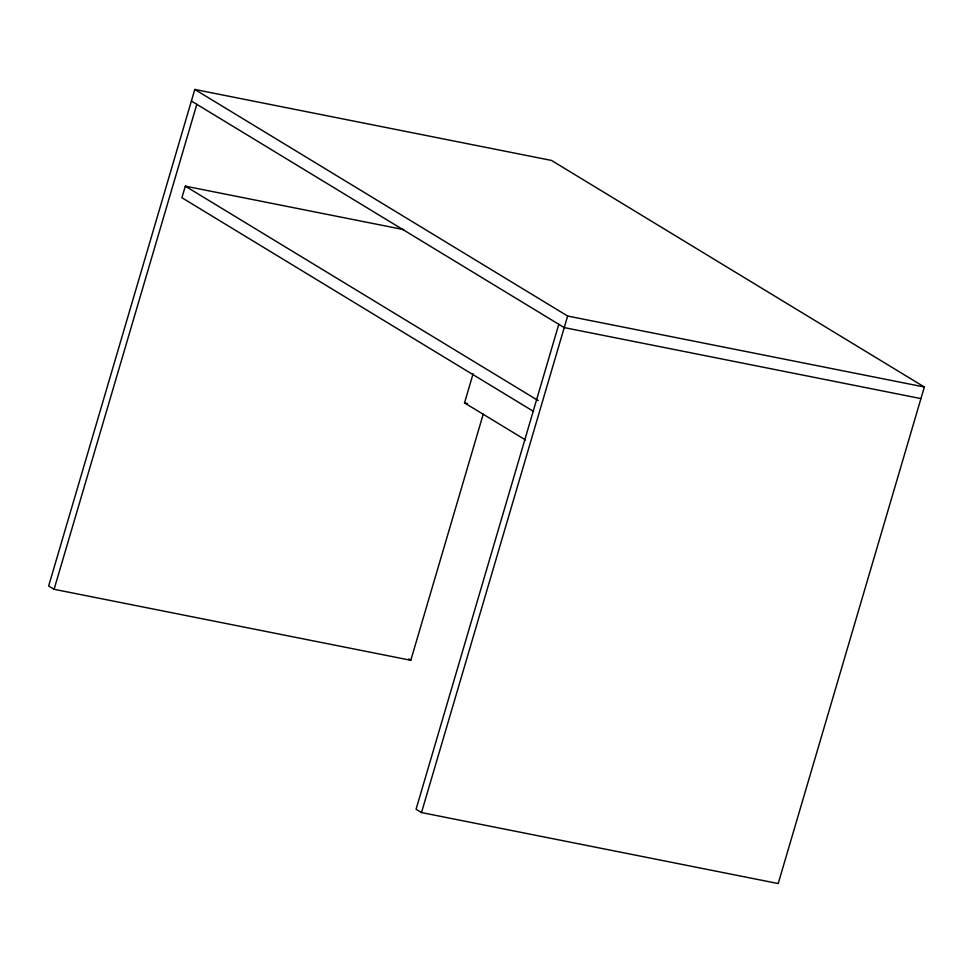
<?xml version="1.0" encoding="UTF-8"?>
<svg xmlns="http://www.w3.org/2000/svg" width="973" height="973" viewBox="0 0 973 973"><rect width="100%" height="100%" fill="white"/><g stroke="black" fill="none" stroke-linecap="round" stroke-linejoin="round"><path stroke-width="1.46" d="M558.794 324.313L416.067 809.256L421.504 812.564L778.205 883.545L924.35 387.011L551.496 160.436L194.795 89.455L48.65 585.989L54.087 589.297L410.801 660.278L483.228 414.157M54.087 589.297L196.814 104.342M403.807 229.628L185.32 186.159L181.915 197.738L533.508 411.397M525.493 439.954L464.522 402.907L473.097 373.754M421.504 812.564L567.636 316.03L194.795 89.455M567.636 316.03L924.35 387.011M920.945 398.602L564.231 327.609L191.377 101.034M464.522 402.907L467.49 403.491M185.32 186.159L538.215 400.596M408.624 658.952L410.801 660.278"/></g></svg>
